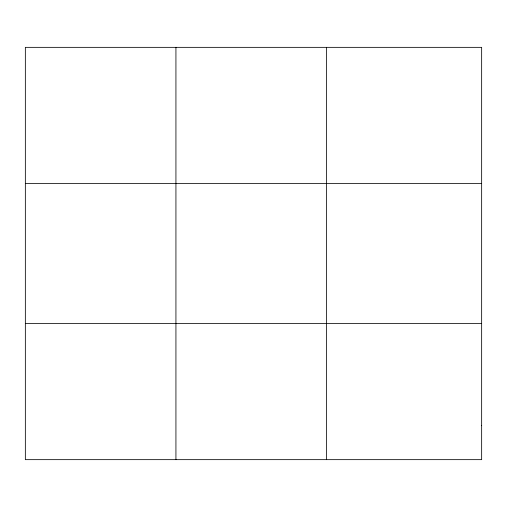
<?xml version="1.0" encoding="UTF-8"?>
<svg xmlns="http://www.w3.org/2000/svg" width="507" height="507" viewBox="0 0 507 507"><rect width="100%" height="100%" fill="white"/><g stroke="black" fill="none" stroke-linecap="round" stroke-linejoin="round"><path stroke-width="0.76" d="M175.929 459.653L175.929 47.347M326.508 459.653L326.508 47.347M25.35 183.407L481.65 183.407M25.35 323.593L481.65 323.593M481.65 425.639L481.65 459.653L25.35 459.653L25.35 47.347L481.65 47.347L481.65 425.639"/></g></svg>
